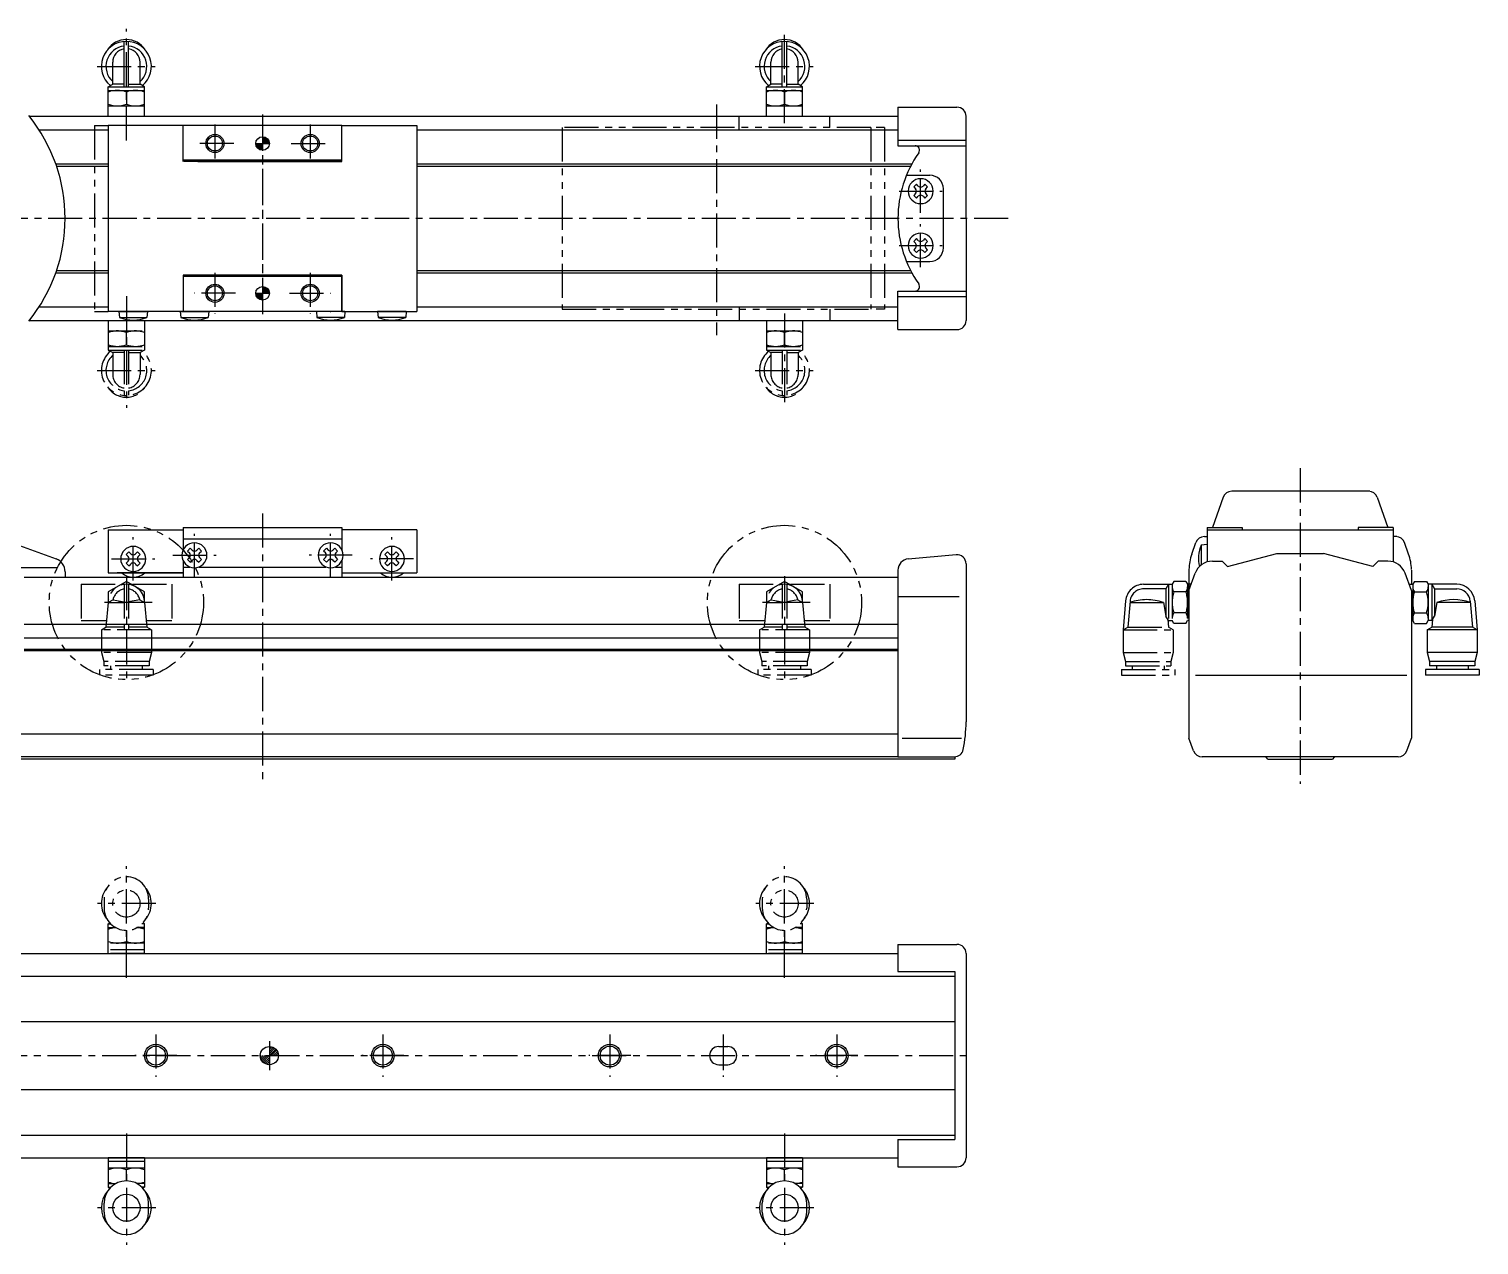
# Model space of a CAD drawing. Extents: x -763 to -203, y 197 to 499.
# Drawn here: x -522.3 to -202.8, y 231.1 to 499 of the extents above; entities that cross this region are included whole.
import ezdxf

# ---------------------------------------------------------------- set-up
doc = ezdxf.new("R2010")
doc.units = 0
for name, pattern in [('CENTER', [12, 7.5, -1.5, 1.5, -1.5]), ('CONTINOUS', [0]), ('PHANTOM', [15, 7.5, -1.5, 1.5, -1.5, 1.5, -1.5])]:
    doc.linetypes.add(name, pattern=pattern)
doc.layers.get('0').update_dxf_attribs({"linetype": 'CONTINUOUS'})
doc.layers.add('CENTER', color=1, linetype='CENTER')

# ---------------------------------------------------------------- blocks, each defined once
blk = doc.blocks.new('*U98')
at = {"color": 7, "linetype": 'CONTINUOUS'}
for p, q in [((-470.81, 442.23), (-470.81, 441.79)), ((-469.75, 441.79), (-470.81, 442.23)), ((-470.81, 441.79), (-470.81, 440.73)), ((-469.75, 441.79), (-469.31, 440.73)), ((-472.31, 440.73), (-470.81, 440.73)), ((-472.31, 440.73), (-471.87, 439.67)), ((-470.81, 439.23), (-471.87, 439.67)), ((-470.81, 440.73), (-469.31, 440.73)), ((-470.81, 440.73), (-470.81, 439.67)), ((-470.81, 439.67), (-470.81, 439.23))]:
    blk.add_line(p, q, dxfattribs=at)
for points in [[(-470.81, 442.23), (-470.81, 441.79), (-469.75, 441.79)], [(-470.81, 441.79), (-470.81, 440.73), (-469.31, 440.73)], [(-472.31, 440.73), (-472.31, 440.73), (-470.81, 440.73)], [(-472.31, 440.73), (-471.87, 439.67), (-470.81, 439.67)], [(-470.81, 440.73), (-470.81, 440.73), (-469.31, 440.73)]]:
    blk.add_solid(points, dxfattribs=at)
at = {"color": 7, "linetype": 'CONTINUOUS', "extrusion": (0, 0, -1)}
for points in [[(470.81, 441.79), (469.75, 441.79), (469.31, 440.73)], [(472.31, 440.73), (470.81, 440.73), (470.81, 439.67)], [(471.87, 439.67), (470.81, 439.67), (470.81, 439.23)]]:
    blk.add_solid(points, dxfattribs=at)
blk = doc.blocks.new('*U99')
at = {"color": 7, "linetype": 'CONTINUOUS'}
for p, q in [((-472.31, 473.73), (-470.81, 473.73)), ((-472.31, 473.73), (-471.87, 472.67)), ((-470.81, 475.23), (-470.81, 474.79)), ((-469.75, 474.79), (-470.81, 475.23)), ((-470.81, 474.79), (-470.81, 473.73)), ((-470.81, 473.73), (-469.31, 473.73)), ((-470.81, 473.73), (-470.81, 472.67)), ((-469.75, 474.79), (-469.31, 473.73)), ((-470.81, 472.23), (-471.87, 472.67)), ((-470.81, 472.67), (-470.81, 472.23))]:
    blk.add_line(p, q, dxfattribs=at)
for points in [[(-472.31, 473.73), (-472.31, 473.73), (-470.81, 473.73)], [(-472.31, 473.73), (-471.87, 472.67), (-470.81, 472.67)], [(-470.81, 475.23), (-470.81, 474.79), (-469.75, 474.79)], [(-470.81, 474.79), (-470.81, 473.73), (-469.31, 473.73)], [(-470.81, 473.73), (-470.81, 473.73), (-469.31, 473.73)]]:
    blk.add_solid(points, dxfattribs=at)
at = {"color": 7, "linetype": 'CONTINUOUS', "extrusion": (0, 0, -1)}
for points in [[(472.31, 473.73), (470.81, 473.73), (470.81, 472.67)], [(470.81, 474.79), (469.75, 474.79), (469.31, 473.73)], [(471.87, 472.67), (470.81, 472.67), (470.81, 472.23)]]:
    blk.add_solid(points, dxfattribs=at)
blk = doc.blocks.new('*X135')
at = {"color": 0, "linetype": 'CONTINOUS'}
for p, q in [((-469.31, 274.61), (-469.15, 274.78)), ((-471.3, 272.62), (-471.14, 272.78)), ((-471.24, 272.24), (-470.69, 272.78)), ((-471.11, 271.92), (-470.25, 272.78)), ((-470.95, 271.64), (-469.8, 272.78)), ((-470.74, 271.39), (-469.35, 272.78)), ((-470.51, 271.18), (-469.31, 272.38)), ((-470.23, 271.01), (-469.31, 271.93)), ((-469.31, 274.17), (-468.77, 274.71)), ((-469.31, 273.72), (-468.44, 274.59)), ((-469.31, 273.27), (-468.16, 274.42)), ((-469.31, 272.83), (-467.92, 274.22)), ((-468.9, 272.78), (-467.71, 273.98)), ((-468.46, 272.78), (-467.54, 273.71)), ((-468.01, 272.78), (-467.4, 273.39)), ((-467.56, 272.78), (-467.32, 273.02)), ((-469.92, 270.88), (-469.31, 271.48)), ((-469.55, 270.8), (-469.31, 271.04))]:
    blk.add_line(p, q, dxfattribs=at)

msp = doc.modelspace()

# ---------------------------------------------------------------- linework, layer by layer
at = {"color": 7, "linetype": 'CONTINOUS'}
for p, q in [((-501.31, 486.23), (-501.31, 496.21)), ((-500.31, 486.23), (-500.31, 496.21)), ((-356.31, 486.23), (-356.31, 496.21)), ((-355.31, 486.23), (-355.31, 496.21)), ((-503.81, 486.81), (-503.81, 491.64)), ((-497.81, 486.81), (-497.81, 491.64)), ((-358.81, 486.81), (-358.81, 491.64)), ((-352.81, 486.81), (-352.81, 491.64)), ((-504.81, 486.23), (-503.81, 486.81)), ((-504.81, 486.23), (-496.81, 486.23)), ((-504.81, 479.73), (-504.81, 486.23)), ((-501.31, 486.81), (-503.81, 486.81)), ((-500.31, 486.81), (-497.81, 486.81)), ((-496.81, 486.23), (-497.81, 486.81)), ((-496.81, 479.73), (-496.81, 486.23)), ((-359.81, 486.23), (-358.81, 486.81)), ((-359.81, 486.23), (-351.81, 486.23)), ((-359.81, 479.73), (-359.81, 486.23)), ((-356.31, 486.81), (-358.81, 486.81)), ((-355.31, 486.81), (-352.81, 486.81)), ((-351.81, 486.23), (-352.81, 486.81)), ((-351.81, 479.73), (-351.81, 486.23)), ((-504.81, 485.43), (-496.81, 485.43)), ((-500.81, 485.07), (-500.81, 482.39)), ((-359.81, 485.43), (-351.81, 485.43)), ((-355.81, 485.07), (-355.81, 482.39)), ((-522.21, 479.73), (-330.81, 479.73)), ((-504.81, 482.03), (-496.81, 482.03)), ((-365.81, 476.73), (-365.81, 479.73)), ((-359.81, 482.03), (-351.81, 482.03)), ((-345.81, 477.23), (-345.81, 479.73)), ((-330.81, 481.73), (-330.81, 473.23)), ((-330.81, 481.73), (-317.81, 481.73)), ((-315.81, 457.23), (-315.81, 479.73)), ((-520.05, 476.73), (-504.81, 476.73)), ((-488.31, 477.73), (-504.81, 477.73)), ((-504.81, 477.73), (-504.81, 436.73)), ((-488.31, 469.73), (-488.31, 477.73)), ((-453.31, 477.73), (-488.31, 477.73)), ((-488.31, 469.73), (-488.31, 477.73)), ((-453.31, 469.73), (-453.31, 477.73)), ((-453.31, 477.73), (-436.81, 477.73)), ((-453.31, 469.73), (-453.31, 477.73)), ((-436.81, 477.73), (-436.81, 436.73)), ((-436.81, 476.73), (-330.81, 476.73)), ((-330.81, 474.43), (-315.81, 474.43)), ((-330.81, 473.23), (-315.81, 473.23)), ((-453.31, 470.03), (-488.31, 470.03)), ((-453.31, 469.73), (-488.17, 469.73)), ((-485.06, 469.73), (-453.31, 469.73)), ((-516.37, 469.23), (-504.81, 469.23)), ((-516.2, 468.73), (-504.81, 468.73)), ((-436.81, 469.23), (-327.74, 469.23)), ((-436.81, 468.73), (-328.01, 468.73)), ((-328.93, 466.73), (-323.81, 466.73)), ((-326.75, 464.77), (-327.35, 464.17)), ((-327.35, 464.17), (-326.94, 463.75)), ((-326.33, 464.36), (-326.75, 464.77)), ((-324.87, 464.77), (-325.29, 464.36)), ((-324.27, 464.17), (-324.87, 464.77)), ((-324.68, 463.75), (-324.27, 464.17)), ((-320.81, 450.73), (-320.81, 463.73)), ((-326.94, 462.71), (-327.35, 462.29)), ((-327.35, 462.29), (-326.75, 461.69)), ((-326.75, 461.69), (-326.33, 462.1)), ((-325.29, 462.1), (-324.87, 461.69)), ((-324.87, 461.69), (-324.27, 462.29)), ((-324.27, 462.29), (-324.68, 462.71)), ((-315.81, 457.23), (-315.81, 434.73)), ((-326.75, 452.77), (-327.35, 452.17)), ((-327.35, 452.17), (-326.94, 451.75)), ((-326.94, 450.71), (-327.35, 450.29)), ((-326.33, 452.36), (-326.75, 452.77)), ((-324.87, 452.77), (-325.29, 452.36)), ((-324.27, 452.17), (-324.87, 452.77)), ((-324.68, 451.75), (-324.27, 452.17)), ((-324.27, 450.29), (-324.68, 450.71)), ((-328.93, 447.73), (-323.81, 447.73)), ((-327.35, 450.29), (-326.75, 449.69)), ((-326.75, 449.69), (-326.33, 450.1)), ((-325.29, 450.1), (-324.87, 449.69)), ((-324.87, 449.69), (-324.27, 450.29)), ((-516.37, 445.23), (-504.81, 445.23)), ((-516.2, 445.73), (-504.81, 445.73)), ((-488.31, 444.73), (-488.31, 436.73)), ((-488.31, 444.73), (-488.31, 436.73)), ((-453.31, 444.73), (-488.31, 444.73)), ((-453.31, 444.43), (-488.31, 444.43)), ((-453.31, 444.73), (-453.31, 436.73)), ((-453.31, 436.73), (-453.31, 444.73)), ((-436.81, 445.73), (-328.01, 445.73)), ((-436.81, 445.23), (-327.74, 445.23)), ((-330.81, 441.23), (-315.81, 441.23)), ((-330.81, 432.73), (-330.81, 441.23)), ((-520.05, 437.73), (-504.81, 437.73)), ((-436.81, 437.73), (-330.81, 437.73)), ((-330.81, 440.03), (-315.81, 440.03)), ((-522.21, 434.73), (-330.81, 434.73)), ((-488.31, 436.73), (-504.81, 436.73)), ((-502.46, 436.73), (-496.16, 436.73)), ((-502.46, 436.73), (-502.34, 435.43)), ((-502.34, 435.43), (-496.27, 435.43)), ((-497.81, 434.73), (-443.81, 434.73)), ((-496.16, 436.73), (-496.27, 435.43)), ((-488.96, 436.73), (-482.66, 436.73)), ((-488.96, 436.73), (-488.84, 435.43)), ((-488.84, 435.43), (-482.77, 435.43)), ((-453.31, 436.73), (-488.31, 436.73)), ((-482.66, 436.73), (-482.77, 435.43)), ((-452.66, 436.73), (-458.96, 436.73)), ((-458.96, 436.73), (-458.84, 435.43)), ((-452.77, 435.43), (-458.84, 435.43)), ((-453.31, 436.73), (-436.81, 436.73)), ((-452.66, 436.73), (-452.77, 435.43)), ((-439.16, 436.73), (-445.46, 436.73)), ((-445.46, 436.73), (-445.34, 435.43)), ((-439.27, 435.43), (-445.34, 435.43)), ((-439.16, 436.73), (-439.27, 435.43)), ((-330.81, 432.73), (-317.81, 432.73)), ((-226.87, 397.12), (-257.27, 397.12)), ((-259.16, 395.78), (-261.49, 389.12)), ((-225.22, 395.78), (-222.89, 389.12)), ((-529.79, 387.12), (-516.28, 382.2)), ((-504.81, 388.62), (-504.81, 379.12)), ((-504.81, 388.62), (-488.31, 388.62)), ((-488.31, 389.12), (-453.31, 389.12)), ((-488.31, 389.12), (-488.31, 384.17)), ((-488.31, 386.62), (-453.31, 386.62)), ((-453.31, 389.12), (-453.31, 384.08)), ((-436.81, 388.62), (-453.31, 388.62)), ((-436.81, 388.62), (-436.81, 379.12)), ((-263.29, 387.12), (-262.69, 387.12)), ((-262.69, 389.12), (-254.99, 389.12)), ((-262.69, 389.12), (-262.69, 381.66)), ((-262.69, 388.62), (-221.69, 388.62)), ((-254.99, 389.12), (-254.99, 388.61)), ((-221.69, 389.12), (-229.39, 389.12)), ((-229.39, 389.12), (-229.39, 388.62)), ((-221.69, 389.12), (-221.69, 381.55)), ((-220.91, 387.12), (-221.69, 387.12)), ((-500.25, 383.76), (-500.85, 383.15)), ((-499.83, 383.34), (-500.25, 383.76)), ((-498.37, 383.76), (-498.79, 383.34)), ((-497.77, 383.15), (-498.37, 383.76)), ((-486.75, 384.56), (-487.35, 383.95)), ((-487.35, 383.95), (-486.94, 383.54)), ((-486.33, 384.14), (-486.75, 384.56)), ((-484.87, 384.56), (-485.29, 384.14)), ((-484.27, 383.95), (-484.87, 384.56)), ((-484.68, 383.54), (-484.27, 383.95)), ((-457.35, 383.95), (-456.75, 384.56)), ((-456.94, 383.54), (-457.35, 383.95)), ((-456.75, 384.56), (-456.33, 384.14)), ((-455.29, 384.14), (-454.87, 384.56)), ((-454.87, 384.56), (-454.27, 383.95)), ((-454.27, 383.95), (-454.68, 383.54)), ((-443.85, 383.15), (-443.25, 383.76)), ((-443.25, 383.76), (-442.83, 383.34)), ((-441.79, 383.34), (-441.37, 383.76)), ((-441.37, 383.76), (-440.77, 383.15)), ((-266.09, 383.28), (-265.17, 385.8)), ((-262.69, 385.37), (-263.99, 385.25)), ((-263.99, 385.25), (-263.99, 380.88)), ((-262.69, 385.37), (-262.69, 381.66)), ((-258.19, 380.52), (-247.37, 383.42)), ((-247.37, 383.42), (-237.02, 383.42)), ((-226.19, 380.52), (-237.02, 383.42)), ((-218.3, 383.28), (-219.21, 385.8)), ((-631.26, 380.35), (-516.06, 380.35)), ((-500.85, 383.15), (-500.44, 382.74)), ((-500.44, 381.69), (-500.85, 381.28)), ((-500.85, 381.28), (-500.25, 380.68)), ((-500.25, 380.68), (-499.83, 381.09)), ((-498.79, 381.09), (-498.37, 380.68)), ((-498.37, 380.68), (-497.77, 381.28)), ((-498.18, 382.74), (-497.77, 383.15)), ((-497.77, 381.28), (-498.18, 381.69)), ((-488.31, 381.75), (-488.31, 378.12)), ((-488.31, 380.42), (-486.8, 380.42)), ((-486.94, 382.49), (-487.35, 382.08)), ((-487.35, 382.08), (-486.75, 381.48)), ((-486.75, 381.48), (-486.33, 381.89)), ((-485.29, 381.89), (-484.87, 381.48)), ((-484.87, 381.48), (-484.27, 382.08)), ((-484.87, 380.42), (-456.88, 380.42)), ((-484.27, 382.08), (-484.68, 382.49)), ((-457.35, 382.08), (-456.94, 382.49)), ((-456.75, 381.48), (-457.35, 382.08)), ((-456.33, 381.89), (-456.75, 381.48)), ((-454.87, 381.48), (-455.29, 381.89)), ((-454.27, 382.08), (-454.87, 381.48)), ((-454.72, 380.42), (-453.31, 380.42)), ((-454.68, 382.49), (-454.27, 382.08)), ((-453.31, 381.92), (-453.31, 378.12)), ((-443.44, 382.74), (-443.85, 383.15)), ((-443.85, 381.28), (-443.44, 381.69)), ((-443.25, 380.68), (-443.85, 381.28)), ((-442.83, 381.09), (-443.25, 380.68)), ((-441.37, 380.68), (-441.79, 381.09)), ((-440.77, 381.28), (-441.37, 380.68)), ((-440.77, 383.15), (-441.18, 382.74)), ((-441.18, 381.69), (-440.77, 381.28)), ((-328.53, 382.22), (-317.98, 383.15)), ((-315.81, 381.15), (-315.81, 346.3)), ((-261.54, 381.72), (-259.39, 381.72)), ((-259.39, 381.72), (-258.19, 380.52)), ((-224.99, 381.72), (-226.19, 380.52)), ((-222.85, 381.72), (-224.99, 381.72)), ((-330.81, 378.12), (-523.31, 378.12)), ((-514.31, 379.38), (-514.31, 378.12)), ((-504.81, 379.12), (-488.31, 379.12)), ((-488.31, 379.12), (-502.81, 379.12)), ((-453.31, 379.12), (-436.81, 379.12)), ((-330.81, 379.67), (-330.81, 338.62)), ((-330.81, 379.67), (-330.81, 378.49)), ((-266.69, 379.91), (-266.69, 361.35)), ((-266.69, 375.25), (-265.3, 379.09)), ((-217.69, 375.25), (-219.09, 379.09)), ((-217.69, 379.75), (-217.69, 376.62)), ((-217.04, 377.24), (-217.39, 376.62)), ((-217.04, 377.24), (-214.35, 377.24)), ((-214.35, 377.24), (-213.99, 376.62)), ((-330.68, 373.94), (-317.29, 373.94)), ((-266.69, 375.25), (-266.69, 342.74)), ((-218.19, 376.62), (-217.39, 376.62)), ((-217.69, 375.25), (-217.69, 342.74)), ((-217.39, 376.62), (-217.39, 368.62)), ((-217.04, 374.93), (-214.35, 374.93)), ((-207.71, 376.62), (-213.99, 376.62)), ((-213.99, 376.62), (-213.99, 368.62)), ((-213.19, 376.62), (-212.62, 375.62)), ((-213.19, 376.62), (-213.19, 368.62)), ((-212.62, 375.62), (-212.62, 369.62)), ((-212.62, 375.62), (-207.71, 375.62)), ((-212.05, 372.62), (-212.62, 369.62)), ((-204.69, 372.62), (-212.05, 372.62)), ((-204.72, 372.89), (-204.19, 367.2)), ((-203.72, 372.95), (-203.19, 366.62)), ((-523.31, 367.82), (-330.81, 367.82)), ((-217.69, 368.62), (-217.39, 368.62)), ((-217.04, 368), (-217.39, 368.62)), ((-217.04, 370.31), (-214.35, 370.31)), ((-217.04, 368), (-214.35, 368)), ((-214.35, 368), (-213.99, 368.62)), ((-213.19, 368.62), (-213.99, 368.62)), ((-213.19, 368.62), (-212.62, 369.62)), ((-213.04, 368.89), (-213.19, 367.2)), ((-523.31, 364.82), (-330.81, 364.82)), ((-214.19, 366.62), (-213.19, 367.2)), ((-203.19, 366.62), (-214.19, 366.62)), ((-214.19, 366.62), (-214.19, 361.62)), ((-204.19, 367.2), (-213.19, 367.2)), ((-203.19, 366.62), (-204.19, 367.2)), ((-203.19, 366.62), (-203.19, 361.62)), ((-523.31, 362.32), (-330.81, 362.32)), ((-523.31, 362.03), (-330.81, 362.03)), ((-203.19, 361.62), (-214.19, 361.62)), ((-214.19, 361.62), (-213.69, 359.62)), ((-203.19, 361.62), (-203.69, 359.62)), ((-214.59, 357.82), (-214.59, 356.62)), ((-202.79, 357.82), (-214.59, 357.82)), ((-203.69, 359.62), (-213.69, 359.62)), ((-213.69, 359.62), (-213.69, 358.62)), ((-203.69, 358.62), (-213.69, 358.62)), ((-212.19, 358.62), (-212.19, 357.82)), ((-205.19, 358.62), (-205.19, 357.82)), ((-203.69, 359.62), (-203.69, 358.62)), ((-202.79, 357.82), (-202.79, 356.62)), ((-265.26, 356.63), (-218.71, 356.63)), ((-202.79, 356.62), (-214.59, 356.62)), ((-330.81, 343.62), (-611.81, 343.62)), ((-329.91, 342.74), (-316.84, 342.74)), ((-265.67, 339.93), (-266.69, 342.74)), ((-218.71, 339.93), (-217.69, 342.74)), ((-318.31, 338.69), (-318.31, 338.12)), ((-330.81, 338.62), (-628.81, 338.62)), ((-318.31, 338.12), (-553.31, 338.12)), ((-330.81, 338.62), (-318.39, 338.62)), ((-220.59, 338.62), (-263.79, 338.62)), ((-249.29, 338.12), (-249.69, 338.52)), ((-249.29, 338.12), (-235.09, 338.12)), ((-234.69, 338.52), (-235.09, 338.12)), ((-330.81, 297.28), (-317.81, 297.28)), ((-330.81, 297.28), (-330.81, 291.28)), ((-615.81, 295.28), (-330.81, 295.28)), ((-611.81, 295.28), (-330.81, 295.28)), ((-315.81, 295.28), (-315.81, 250.28)), ((-330.81, 291.28), (-318.31, 291.28)), ((-318.31, 291.28), (-318.31, 254.28)), ((-628.81, 290.28), (-318.31, 290.28)), ((-628.81, 280.28), (-318.31, 280.28)), ((-318.31, 280.28), (-318.31, 265.28)), ((-628.81, 265.28), (-318.31, 265.28)), ((-628.81, 255.28), (-318.31, 255.28)), ((-330.81, 254.28), (-330.81, 248.28)), ((-330.81, 254.28), (-318.31, 254.28)), ((-615.81, 250.28), (-330.81, 250.28)), ((-611.81, 250.28), (-330.81, 250.28)), ((-504.81, 250.28), (-504.81, 243.78)), ((-496.81, 250.28), (-504.81, 250.28)), ((-496.81, 249.48), (-504.81, 249.48)), ((-496.81, 250.28), (-496.81, 243.78)), ((-351.81, 250.28), (-359.81, 250.28)), ((-359.81, 250.28), (-359.81, 243.78)), ((-351.81, 249.48), (-359.81, 249.48)), ((-351.81, 250.28), (-351.81, 243.78)), ((-496.81, 247.98), (-504.81, 247.98)), ((-500.81, 245.18), (-500.81, 247.63)), ((-351.81, 247.98), (-359.81, 247.98)), ((-355.81, 245.18), (-355.81, 247.63)), ((-330.81, 248.28), (-317.81, 248.28)), ((-504.81, 244.58), (-503.16, 244.58)), ((-504.81, 243.78), (-504.44, 243.57)), ((-504.81, 243.78), (-504.24, 243.78)), ((-496.81, 244.58), (-498.46, 244.58)), ((-496.81, 243.78), (-497.38, 243.78)), ((-496.81, 243.78), (-497.18, 243.57)), ((-359.81, 244.58), (-358.16, 244.58)), ((-359.81, 243.78), (-359.24, 243.78)), ((-359.81, 243.78), (-359.44, 243.57)), ((-351.81, 244.58), (-353.46, 244.58)), ((-351.81, 243.78), (-352.38, 243.78)), ((-351.81, 243.78), (-352.18, 243.57)), ((-505.71, 238.28), (-505.71, 240.28)), ((-495.91, 238.28), (-495.91, 240.28)), ((-360.71, 238.28), (-360.71, 240.28)), ((-350.91, 238.28), (-350.91, 240.28))]:
    msp.add_line(p, q, dxfattribs=at)
at = {"color": 3, "linetype": 'PHANTOM'}
for p, q in [((-507.81, 477.73), (-507.81, 436.73)), ((-507.81, 477.73), (-504.81, 477.73)), ((-404.81, 477.23), (-404.81, 437.23)), ((-336.81, 477.23), (-404.81, 477.23)), ((-336.81, 477.23), (-336.81, 437.23)), ((-333.81, 477.23), (-335.59, 477.23)), ((-333.81, 477.23), (-333.81, 437.23)), ((-365.81, 437.73), (-365.81, 434.73)), ((-507.81, 436.73), (-504.81, 436.73)), ((-504.81, 434.73), (-504.81, 428.23)), ((-496.81, 434.73), (-496.81, 428.23)), ((-404.81, 437.23), (-336.81, 437.23)), ((-359.81, 434.73), (-359.81, 428.23)), ((-351.81, 434.73), (-351.81, 428.23)), ((-345.81, 437.23), (-345.81, 434.73)), ((-333.81, 437.23), (-335.59, 437.23)), ((-504.81, 432.43), (-496.81, 432.43)), ((-500.81, 429.39), (-500.81, 432.07)), ((-359.81, 432.43), (-351.81, 432.43)), ((-355.81, 429.39), (-355.81, 432.07)), ((-504.81, 429.03), (-496.81, 429.03)), ((-504.81, 428.23), (-496.81, 428.23)), ((-504.81, 428.23), (-503.81, 427.65)), ((-501.31, 428.23), (-501.31, 418.25)), ((-500.31, 428.23), (-500.31, 418.25)), ((-496.81, 428.23), (-497.81, 427.65)), ((-359.81, 429.03), (-351.81, 429.03)), ((-359.81, 428.23), (-351.81, 428.23)), ((-359.81, 428.23), (-358.81, 427.65)), ((-356.31, 428.23), (-356.31, 418.25)), ((-355.31, 428.23), (-355.31, 418.25)), ((-351.81, 428.23), (-352.81, 427.65)), ((-503.81, 427.65), (-503.81, 422.83)), ((-501.31, 427.65), (-503.81, 427.65)), ((-500.31, 427.65), (-497.81, 427.65)), ((-497.81, 427.65), (-497.81, 422.83)), ((-358.81, 427.65), (-358.81, 422.83)), ((-356.31, 427.65), (-358.81, 427.65)), ((-355.31, 427.65), (-352.81, 427.65)), ((-352.81, 427.65), (-352.81, 422.83)), ((-500.81, 377.24), (-504.81, 374.93)), ((-496.81, 374.93), (-500.81, 377.24)), ((-355.81, 377.24), (-359.81, 374.93)), ((-351.81, 374.93), (-355.81, 377.24)), ((-270.04, 377.24), (-270.39, 376.62)), ((-267.35, 377.24), (-270.04, 377.24)), ((-267.35, 377.24), (-266.99, 376.62)), ((-510.81, 376.62), (-502.05, 376.62)), ((-510.81, 376.62), (-510.81, 368.62)), ((-504.81, 374.93), (-504.81, 372.62)), ((-501.31, 376.59), (-501.31, 366.62)), ((-500.31, 376.59), (-500.31, 366.62)), ((-499.5, 376.62), (-490.81, 376.62)), ((-496.81, 372.62), (-496.81, 374.93)), ((-490.81, 376.62), (-490.81, 368.62)), ((-365.81, 376.62), (-357.05, 376.62)), ((-365.81, 376.62), (-365.81, 368.62)), ((-359.81, 374.93), (-359.81, 372.62)), ((-356.31, 376.59), (-356.31, 366.62)), ((-355.31, 376.59), (-355.31, 366.62)), ((-354.5, 376.62), (-345.81, 376.62)), ((-351.81, 372.62), (-351.81, 374.93)), ((-345.81, 376.62), (-345.81, 368.62)), ((-276.68, 376.62), (-270.39, 376.62)), ((-271.77, 375.62), (-276.68, 375.62)), ((-271.19, 376.62), (-271.77, 375.62)), ((-271.77, 375.62), (-271.77, 369.62)), ((-271.19, 376.62), (-271.19, 368.62)), ((-270.39, 376.62), (-270.39, 368.62)), ((-267.35, 374.93), (-270.04, 374.93)), ((-266.19, 376.62), (-266.99, 376.62)), ((-266.99, 376.62), (-266.99, 368.62)), ((-266.99, 376.62), (-266.99, 368.62)), ((-495.14, 372.62), (-505.9, 372.62)), ((-504.81, 372.62), (-505.31, 367.2)), ((-503.75, 373.23), (-504.81, 372.62)), ((-503.75, 373.23), (-501.31, 372.72)), ((-497.87, 373.23), (-500.31, 372.72)), ((-497.87, 373.23), (-496.81, 372.62)), ((-496.81, 372.62), (-496.31, 367.2)), ((-350.14, 372.62), (-360.9, 372.62)), ((-359.81, 372.62), (-360.31, 367.2)), ((-358.75, 373.23), (-359.81, 372.62)), ((-358.75, 373.23), (-356.31, 372.72)), ((-352.87, 373.23), (-355.31, 372.72)), ((-352.87, 373.23), (-351.81, 372.62)), ((-351.81, 372.62), (-351.31, 367.2)), ((-280.67, 372.95), (-281.19, 366.62)), ((-279.67, 372.89), (-280.19, 367.2)), ((-279.69, 372.62), (-272.34, 372.62)), ((-272.34, 372.62), (-271.77, 369.62)), ((-510.81, 368.62), (-505.29, 368.62)), ((-496.31, 368.62), (-490.81, 368.62)), ((-365.81, 368.62), (-360.29, 368.62)), ((-351.31, 368.62), (-345.81, 368.62)), ((-271.19, 368.62), (-271.77, 369.62)), ((-271.35, 368.89), (-271.19, 367.2)), ((-271.19, 368.62), (-270.39, 368.62)), ((-270.04, 368), (-270.39, 368.62)), ((-267.35, 370.31), (-270.04, 370.31)), ((-267.35, 368), (-270.04, 368)), ((-267.35, 368), (-266.99, 368.62)), ((-266.69, 368.62), (-266.99, 368.62)), ((-506.31, 366.62), (-505.31, 367.2)), ((-495.31, 366.62), (-506.31, 366.62)), ((-506.31, 366.62), (-506.31, 361.62)), ((-501.31, 367.2), (-505.31, 367.2)), ((-496.31, 367.2), (-500.31, 367.2)), ((-495.31, 366.62), (-496.31, 367.2)), ((-495.31, 366.62), (-495.31, 361.62)), ((-361.31, 366.62), (-360.31, 367.2)), ((-350.31, 366.62), (-361.31, 366.62)), ((-361.31, 366.62), (-361.31, 361.62)), ((-356.31, 367.2), (-360.31, 367.2)), ((-351.31, 367.2), (-355.31, 367.2)), ((-350.31, 366.62), (-351.31, 367.2)), ((-350.31, 366.62), (-350.31, 361.62)), ((-281.19, 366.62), (-280.19, 367.2)), ((-281.19, 366.62), (-270.19, 366.62)), ((-281.19, 366.62), (-281.19, 361.62)), ((-280.19, 367.2), (-271.19, 367.2)), ((-270.19, 366.62), (-271.19, 367.2)), ((-270.19, 366.62), (-270.19, 361.62)), ((-495.31, 361.62), (-506.31, 361.62)), ((-506.31, 361.62), (-505.81, 359.62)), ((-495.31, 361.62), (-495.81, 359.62)), ((-350.31, 361.62), (-361.31, 361.62)), ((-361.31, 361.62), (-360.81, 359.62)), ((-350.31, 361.62), (-350.81, 359.62)), ((-281.19, 361.62), (-270.19, 361.62)), ((-281.19, 361.62), (-280.69, 359.62)), ((-270.19, 361.62), (-270.69, 359.62)), ((-494.91, 357.82), (-506.71, 357.82)), ((-506.71, 357.82), (-506.71, 356.62)), ((-505.81, 359.62), (-505.81, 358.62)), ((-495.81, 359.62), (-505.81, 359.62)), ((-495.81, 358.62), (-505.81, 358.62)), ((-504.31, 358.62), (-504.31, 357.82)), ((-497.31, 358.62), (-497.31, 357.82)), ((-495.81, 359.62), (-495.81, 358.62)), ((-494.91, 357.82), (-494.91, 356.62)), ((-349.91, 357.82), (-361.71, 357.82)), ((-361.71, 357.82), (-361.71, 356.62)), ((-360.81, 359.62), (-360.81, 358.62)), ((-350.81, 359.62), (-360.81, 359.62)), ((-350.81, 358.62), (-360.81, 358.62)), ((-359.31, 358.62), (-359.31, 357.82)), ((-352.31, 358.62), (-352.31, 357.82)), ((-350.81, 359.62), (-350.81, 358.62)), ((-349.91, 357.82), (-349.91, 356.62)), ((-281.59, 357.82), (-269.79, 357.82)), ((-281.59, 357.82), (-281.59, 356.62)), ((-280.69, 359.62), (-270.69, 359.62)), ((-280.69, 359.62), (-280.69, 358.62)), ((-280.69, 358.62), (-270.69, 358.62)), ((-279.19, 358.62), (-279.19, 357.82)), ((-272.19, 358.62), (-272.19, 357.82)), ((-270.69, 359.62), (-270.69, 358.62)), ((-269.79, 357.82), (-269.79, 356.62)), ((-494.91, 356.62), (-506.71, 356.62)), ((-349.91, 356.62), (-361.71, 356.62)), ((-281.59, 356.62), (-269.79, 356.62)), ((-505.71, 307.28), (-505.71, 305.28)), ((-495.91, 307.28), (-495.91, 305.28)), ((-360.71, 307.28), (-360.71, 305.28)), ((-350.91, 307.28), (-350.91, 305.28)), ((-504.81, 301.78), (-504.44, 302)), ((-504.81, 301.78), (-504.24, 301.78)), ((-504.81, 295.28), (-504.81, 301.78)), ((-504.81, 300.98), (-503.16, 300.98)), ((-500.81, 300.38), (-500.81, 297.94)), ((-496.81, 300.98), (-498.46, 300.98)), ((-496.81, 301.78), (-497.38, 301.78)), ((-496.81, 301.78), (-497.18, 302)), ((-496.81, 295.28), (-496.81, 301.78)), ((-359.81, 301.78), (-359.44, 302)), ((-359.81, 295.28), (-359.81, 301.78)), ((-359.81, 301.78), (-359.24, 301.78)), ((-359.81, 300.98), (-358.16, 300.98)), ((-355.81, 300.38), (-355.81, 297.94)), ((-351.81, 300.98), (-353.46, 300.98)), ((-351.81, 301.78), (-352.38, 301.78)), ((-351.81, 301.78), (-352.18, 302)), ((-351.81, 295.28), (-351.81, 301.78)), ((-496.81, 297.58), (-504.81, 297.58)), ((-351.81, 297.58), (-359.81, 297.58)), ((-496.81, 296.08), (-504.81, 296.08)), ((-496.81, 295.28), (-504.81, 295.28)), ((-351.81, 296.08), (-359.81, 296.08)), ((-351.81, 295.28), (-359.81, 295.28))]:
    msp.add_line(p, q, dxfattribs=at)
at = {"color": 7, "linetype": 'CENTER'}
for p, q in [((-469.31, 276), (-469.31, 269.54)), ((-369.31, 277.42), (-369.31, 268.14)), ((-369.31, 276), (-369.31, 269.54))]:
    msp.add_line(p, q, dxfattribs=at)
at = {"color": 7, "linetype": 'CONTINUOUS'}
for p, q in [((-370.31, 274.78), (-368.31, 274.78)), ((-370.31, 270.78), (-368.31, 270.78))]:
    msp.add_line(p, q, dxfattribs=at)
at = {"color": 7, "linetype": 'CONTINOUS'}
for centre, radius in [((-481.31, 473.73), 2), ((-481.31, 473.73), 1.65), ((-470.81, 473.73), 1.5), ((-460.31, 473.73), 2), ((-460.31, 473.73), 1.65), ((-481.31, 440.73), 2), ((-481.31, 440.73), 1.65), ((-470.81, 440.73), 1.5), ((-460.31, 440.73), 2), ((-460.31, 440.73), 1.65), ((-494.31, 272.78), 2.5), ((-494.31, 272.78), 2.1), ((-444.31, 272.78), 2.5), ((-444.31, 272.78), 2.1), ((-394.31, 272.78), 2.5), ((-394.31, 272.78), 2.1), ((-344.31, 272.78), 2.5), ((-344.31, 272.78), 2.1), ((-500.81, 239.28), 3), ((-355.81, 239.28), 3)]:
    msp.add_circle(centre, radius, dxfattribs=at)
at = {"color": 3, "linetype": 'PHANTOM'}
for centre, radius in [((-500.81, 372.62), 17), ((-355.81, 372.62), 17), ((-500.81, 306.28), 3), ((-355.81, 306.28), 3)]:
    msp.add_circle(centre, radius, dxfattribs=at)
at = {"color": 7, "linetype": 'CONTINUOUS'}
msp.add_circle((-469.31, 272.78), 2, dxfattribs=at)
at = {"color": 7, "linetype": 'CONTINOUS'}
for centre, radius, start, end in [((-500.81, 490.73), 5.5, 309.8225, 230.1775), ((-500.81, 490.73), 4.5, 96.3794, 228.1897), ((-500.81, 491.73), 4.9, 32.3231, 147.6768), ((-500.81, 490.73), 4.5, 311.8103, 83.6206), ((-355.81, 490.73), 5.5, 309.8225, 230.1775), ((-355.81, 490.73), 4.5, 96.3794, 228.1897), ((-355.81, 491.73), 4.9, 32.3231, 147.6768), ((-355.81, 490.73), 4.5, 311.8103, 83.6206), ((-500.81, 491.64), 3, 99.5941, 180), ((-500.81, 491.64), 3, 0, 80.4059), ((-355.81, 491.64), 3, 99.5941, 180), ((-355.81, 491.64), 3, 0, 80.4059), ((-502.81, 479.65), 5.78, 69.7438, 110.2561), ((-498.81, 479.65), 5.78, 69.7439, 110.2561), ((-357.81, 479.65), 5.78, 69.7438, 110.2561), ((-353.81, 479.65), 5.78, 69.7439, 110.2561), ((-550.31, 457.23), 36, 321.0212, 38.9788), ((-502.81, 487.81), 5.78, 249.7439, 290.2561), ((-498.81, 487.81), 5.78, 249.7439, 290.2561), ((-357.81, 487.81), 5.78, 249.7439, 290.2561), ((-353.81, 487.81), 5.78, 249.7439, 290.2561), ((-317.81, 479.73), 2, 0, 90), ((-327.05, 472.23), 1, 324.7656, 90), ((-305.81, 457.23), 25, 144.7656, 180), ((-323.81, 463.73), 3, 0, 90), ((-325.81, 463.23), 2.75, 0, 359.9997), ((-327.46, 463.23), 0.742, 315.0001, 45), ((-325.81, 464.88), 0.742, 225.0001, 315), ((-324.16, 463.23), 0.742, 135.0001, 225), ((-325.81, 461.58), 0.742, 45, 135), ((-305.81, 457.23), 25, 180, 215.2344), ((-325.81, 451.23), 2.75, 0, 359.9997), ((-327.46, 451.23), 0.742, 315.0001, 45), ((-325.81, 452.88), 0.742, 225.0001, 315), ((-324.16, 451.23), 0.742, 135.0001, 225), ((-323.81, 450.73), 3, 270, 0), ((-325.81, 449.58), 0.742, 45, 135), ((-327.05, 442.23), 1, 270, 35.2344), ((-499.31, 442.81), 7.98, 247.6452, 292.3548), ((-485.81, 442.81), 7.98, 247.6452, 292.3548), ((-455.81, 442.81), 7.98, 247.6452, 292.3548), ((-442.31, 442.81), 7.98, 247.6452, 292.3548), ((-317.81, 434.73), 2, 270, 0), ((-257.27, 395.12), 2, 90, 160.71), ((-227.11, 395.12), 2, 19.29, 90), ((-263.29, 385.12), 2, 90, 160), ((-263.29, 385.12), 2, 90, 160), ((-221.09, 385.12), 2, 20, 90), ((-221.09, 385.12), 2, 20, 90), ((-499.31, 382.22), 2.75, 0, 359.9997), ((-485.81, 383.02), 2.75, 0, 359.9997), ((-487.46, 383.02), 0.742, 315.0001, 45), ((-485.81, 384.67), 0.742, 225.0001, 315), ((-484.16, 383.02), 0.742, 135.0001, 225), ((-455.81, 383.02), 2.75, 180.0003, 180), ((-457.46, 383.02), 0.742, 315, 44.9999), ((-455.81, 384.67), 0.742, 225, 314.9999), ((-454.16, 383.02), 0.742, 135, 224.9999), ((-442.31, 382.22), 2.75, 180.0003, 180), ((-256.61, 382.22), 7.98, 157.6452, 192.3941), ((-517.31, 379.38), 3, 0, 70), ((-500.96, 382.22), 0.742, 315.0001, 45), ((-499.31, 383.87), 0.742, 225.0001, 315), ((-499.31, 380.57), 0.742, 45, 135), ((-497.66, 382.22), 0.742, 135.0001, 225), ((-485.81, 381.37), 0.742, 45, 135), ((-455.81, 381.37), 0.742, 45, 135), ((-443.96, 382.22), 0.742, 315, 44.9999), ((-442.31, 383.87), 0.742, 225, 314.9999), ((-442.31, 380.57), 0.742, 45, 135), ((-440.66, 382.22), 0.742, 135, 224.9999), ((-328.31, 379.73), 2.5, 95, 180), ((-317.81, 381.15), 2, 0, 95), ((-256.69, 379.86), 10, 160, 180), ((-261.54, 377.72), 4, 90, 160), ((-222.85, 377.72), 4, 19.9999, 90), ((-227.69, 379.86), 10, 0, 20), ((-499.31, 382.22), 4, 230.805, 309.195), ((-442.31, 382.22), 4, 230.805, 309.195), ((-215.35, 376.08), 2.04, 180, 214.3842), ((-209.75, 372.62), 7.64, 162.412, 197.5879), ((-216.04, 376.08), 2.04, 325.6157, 359.9999), ((-221.64, 372.62), 7.64, 342.412, 17.5879), ((-207.71, 372.62), 4, 4.7637, 90), ((-207.71, 372.62), 3, 5.2681, 90), ((-208.37, 362), 11.24, 70.899, 109.101), ((-215.35, 369.15), 2.04, 145.6158, 180), ((-216.04, 369.15), 2.04, 360, 34.3842), ((-345.81, 346.3), 30, 348.2935, 0), ((-318.39, 340.62), 2, 270, 348.2935), ((-263.79, 340.62), 2, 200, 270), ((-220.59, 340.62), 2, 270, 340), ((-317.81, 295.28), 2, 0, 90), ((-317.81, 250.28), 2, 270, 0), ((-502.81, 242.21), 5.78, 69.7439, 110.2561), ((-498.81, 242.21), 5.78, 69.7439, 110.2561), ((-357.81, 242.21), 5.78, 69.7439, 110.2561), ((-353.81, 242.21), 5.78, 69.7439, 110.2561), ((-500.81, 239.28), 5.5, 138.8388, 221.161), ((-500.81, 240.28), 4.9, 360, 179.9999), ((-502.81, 250.36), 5.78, 249.7439, 266.7059), ((-498.81, 250.36), 5.78, 273.294, 290.2561), ((-500.81, 239.28), 5.5, 318.8389, 41.1611), ((-355.81, 239.28), 5.5, 138.8388, 221.161), ((-355.81, 240.28), 4.9, 360, 179.9999), ((-357.81, 250.36), 5.78, 249.7439, 266.7059), ((-353.81, 250.36), 5.78, 273.294, 290.2561), ((-355.81, 239.28), 5.5, 318.8389, 41.1611), ((-500.81, 238.28), 4.9, 180, 360), ((-355.81, 238.28), 4.9, 180, 360)]:
    msp.add_arc(centre, radius, start, end, dxfattribs=at)
at = {"color": 3, "linetype": 'PHANTOM'}
for centre, radius, start, end in [((-502.81, 426.65), 5.78, 69.7439, 110.2561), ((-498.81, 426.65), 5.78, 69.7439, 110.2561), ((-357.81, 426.65), 5.78, 69.7439, 110.2561), ((-353.81, 426.65), 5.78, 69.7439, 110.2561), ((-502.81, 434.81), 5.78, 249.7439, 290.2562), ((-498.81, 434.81), 5.78, 249.7439, 290.2561), ((-357.81, 434.81), 5.78, 249.7439, 290.2562), ((-353.81, 434.81), 5.78, 249.7439, 290.2561), ((-500.81, 423.73), 5.5, 129.8225, 50.1775), ((-500.81, 423.73), 4.5, 131.8103, 263.6206), ((-500.81, 423.73), 4.5, 276.3794, 48.1897), ((-355.81, 423.73), 5.5, 129.8225, 50.1775), ((-355.81, 423.73), 4.5, 131.8103, 263.6206), ((-355.81, 423.73), 4.5, 276.3794, 48.1897), ((-500.81, 422.83), 3, 180, 260.4059), ((-500.81, 422.83), 3, 279.5941, 0), ((-355.81, 422.83), 3, 180, 260.4059), ((-355.81, 422.83), 3, 279.5941, 0), ((-500.81, 422.73), 4.9, 212.3232, 327.6769), ((-355.81, 422.73), 4.9, 212.3232, 327.6769), ((-500.81, 372.62), 4, 0.0002, 180.0001), ((-500.81, 372.62), 3, 99.594, 168.1896), ((-500.81, 372.62), 3, 11.8104, 80.406), ((-355.81, 372.62), 4, 0.0002, 180.0001), ((-355.81, 372.62), 3, 99.594, 168.1896), ((-355.81, 372.62), 3, 11.8104, 80.406), ((-276.68, 372.62), 4, 90, 175.2363), ((-276.68, 372.62), 3, 90, 174.7319), ((-268.35, 376.08), 2.04, 180.0001, 214.3843), ((-262.75, 372.62), 7.64, 162.4121, 197.588), ((-269.04, 376.08), 2.04, 325.6158, 0), ((-274.64, 372.62), 7.64, 342.4121, 17.588), ((-276.02, 362), 11.24, 70.899, 109.101), ((-268.35, 369.15), 2.04, 145.6158, 180), ((-269.04, 369.15), 2.04, 0, 34.3842), ((-500.81, 306.28), 5.5, 138.839, 221.1612), ((-500.81, 307.28), 4.9, 0, 180), ((-500.81, 306.28), 5.5, 318.8389, 41.1611), ((-355.81, 306.28), 5.5, 138.839, 221.1612), ((-355.81, 307.28), 4.9, 0, 180), ((-355.81, 306.28), 5.5, 318.8389, 41.1611), ((-500.81, 305.28), 4.9, 180.0001, 0), ((-355.81, 305.28), 4.9, 180.0001, 0), ((-502.81, 295.21), 5.78, 93.2941, 110.2561), ((-498.81, 295.21), 5.78, 69.7439, 86.706), ((-357.81, 295.21), 5.78, 93.2941, 110.2561), ((-353.81, 295.21), 5.78, 69.7439, 86.706), ((-502.81, 303.36), 5.78, 249.7439, 290.2561), ((-498.81, 303.36), 5.78, 249.7439, 290.2561), ((-357.81, 303.36), 5.78, 249.7439, 290.2561), ((-353.81, 303.36), 5.78, 249.7439, 290.2561)]:
    msp.add_arc(centre, radius, start, end, dxfattribs=at)
at = {"color": 7, "linetype": 'CONTINUOUS'}
for centre, start, end in [((-370.31, 272.78), 90, 270), ((-368.31, 272.78), 270, 90)]:
    msp.add_arc(centre, 2, start, end, dxfattribs=at)
at = {"color": 7, "linetype": 'CONTINOUS'}
for p in [(-325.81, 463.23), (-325.81, 451.23), (-499.31, 436.73), (-485.81, 436.73), (-455.81, 436.73), (-442.31, 436.73), (-499.31, 382.22), (-485.81, 383.02), (-455.81, 383.02), (-442.31, 382.22), (-500.81, 372.62), (-355.81, 372.62), (-500.81, 356.62), (-355.81, 356.62)]:
    msp.add_point(p, dxfattribs=at)
at = {"layer": 'CENTER', "color": 1, "linetype": 'CENTER'}
for p, q in [((-500.81, 474.37), (-500.81, 498.96)), ((-355.81, 478.2), (-355.81, 497.86)), ((-507.27, 490.73), (-494.48, 490.73)), ((-362.27, 490.73), (-349.48, 490.73)), ((-470.81, 480.13), (-470.81, 435.19)), ((-470.81, 479.63), (-470.81, 434.69)), ((-470.81, 479.63), (-470.81, 434.69)), ((-470.81, 479.63), (-470.81, 434.69)), ((-370.81, 482.29), (-370.81, 431.48)), ((-481.31, 477.92), (-481.31, 469.54)), ((-460.31, 477.92), (-460.31, 469.54)), ((-477.12, 473.73), (-485.5, 473.73)), ((-464.5, 473.73), (-456.12, 473.73)), ((-464.5, 473.73), (-456.12, 473.73)), ((-325.81, 458.48), (-325.81, 467.98)), ((-330.56, 463.23), (-321.06, 463.23)), ((-306.54, 457.23), (-636.82, 457.23)), ((-325.81, 446.48), (-325.81, 455.98)), ((-330.56, 451.23), (-321.06, 451.23)), ((-481.31, 445.27), (-481.31, 436.19)), ((-460.31, 445.27), (-460.31, 436.19)), ((-500.81, 440.09), (-500.81, 415.5)), ((-476.77, 440.73), (-485.85, 440.73)), ((-464.85, 440.73), (-455.77, 440.73)), ((-355.81, 436.26), (-355.81, 416.6)), ((-507.27, 423.73), (-494.48, 423.73)), ((-362.27, 423.73), (-349.48, 423.73)), ((-242.19, 402.17), (-242.19, 332.68)), ((-470.81, 392.2), (-470.81, 332.51)), ((-499.31, 377.47), (-499.31, 386.97)), ((-485.81, 378.27), (-485.81, 387.77)), ((-455.81, 378.27), (-455.81, 387.77)), ((-442.31, 377.47), (-442.31, 386.97)), ((-504.06, 382.22), (-494.56, 382.22)), ((-490.56, 383.02), (-481.06, 383.02)), ((-451.06, 383.02), (-460.56, 383.02)), ((-437.56, 382.22), (-447.06, 382.22)), ((-500.81, 378.44), (-500.81, 354.63)), ((-355.81, 378.44), (-355.81, 354.63)), ((-504.81, 372.62), (-501.31, 372.62)), ((-496.81, 372.62), (-500.31, 372.62)), ((-359.81, 372.62), (-356.31, 372.62)), ((-351.81, 372.62), (-355.31, 372.62)), ((-500.81, 289.92), (-500.81, 314.51)), ((-355.81, 289.92), (-355.81, 314.51)), ((-494.35, 306.28), (-507.14, 306.28)), ((-349.35, 306.28), (-362.14, 306.28)), ((-494.31, 277.42), (-494.31, 268.14)), ((-444.31, 277.42), (-444.31, 268.14)), ((-394.31, 277.42), (-394.31, 268.14)), ((-344.31, 277.42), (-344.31, 268.14)), ((-662.17, 272.78), (-314.56, 272.78)), ((-489.67, 272.78), (-498.95, 272.78)), ((-439.67, 272.78), (-448.95, 272.78)), ((-389.67, 272.78), (-398.95, 272.78)), ((-389.67, 272.78), (-398.95, 272.78)), ((-389.67, 272.78), (-398.95, 272.78)), ((-389.67, 272.78), (-398.95, 272.78)), ((-339.67, 272.78), (-348.95, 272.78)), ((-500.81, 255.64), (-500.81, 231.06)), ((-355.81, 255.64), (-355.81, 231.06)), ((-494.35, 239.28), (-507.14, 239.28)), ((-349.35, 239.28), (-362.14, 239.28))]:
    msp.add_line(p, q, dxfattribs=at)

# ---------------------------------------------------------------- block references
at = {"color": 7, "linetype": 'CONTINUOUS'}
for name in ['*U99', '*U98', '*X135']:
    msp.add_blockref(name, (0, 0), dxfattribs=at)

doc.saveas('drawing.dxf')
